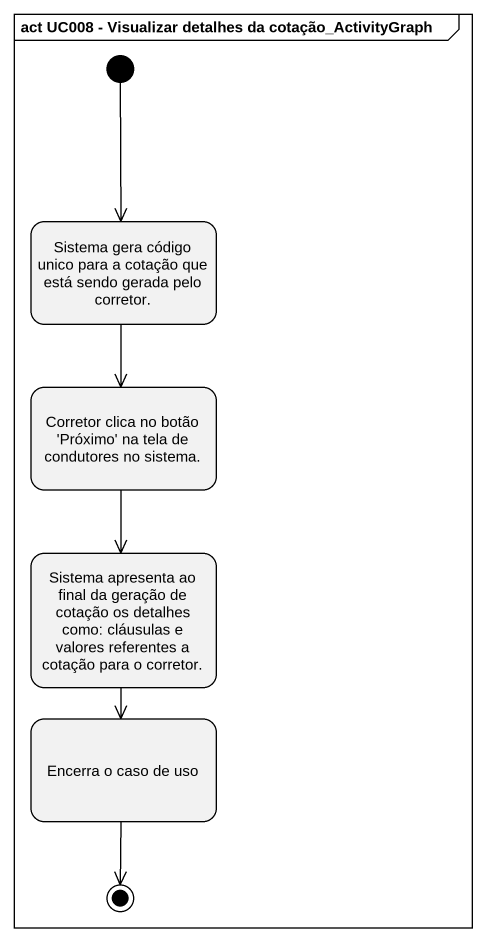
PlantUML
@startuml
mainframe act UC008 - Visualizar detalhes da cotação_ActivityGraph
hide empty description
state "Sistema gera código unico para a cotação que está sendo gerada pelo corretor." as Sistema_gera_código_unico
state "Corretor clica no botão 'Próximo' na tela de condutores no sistema." as Corretor_clica_no_botão
state "Sistema apresenta ao final da geração de cotação os detalhes como: cláusulas e valores referentes a cotação para o corretor." as Sistema_apresenta_ao_final
state "Encerra o caso de uso" as Encerra_o_caso_de_uso
[*] --> Sistema_gera_código_unico
Sistema_gera_código_unico --> Corretor_clica_no_botão
Corretor_clica_no_botão --> Sistema_apresenta_ao_final
Sistema_apresenta_ao_final --> Encerra_o_caso_de_uso
Encerra_o_caso_de_uso --> [*]
@enduml
